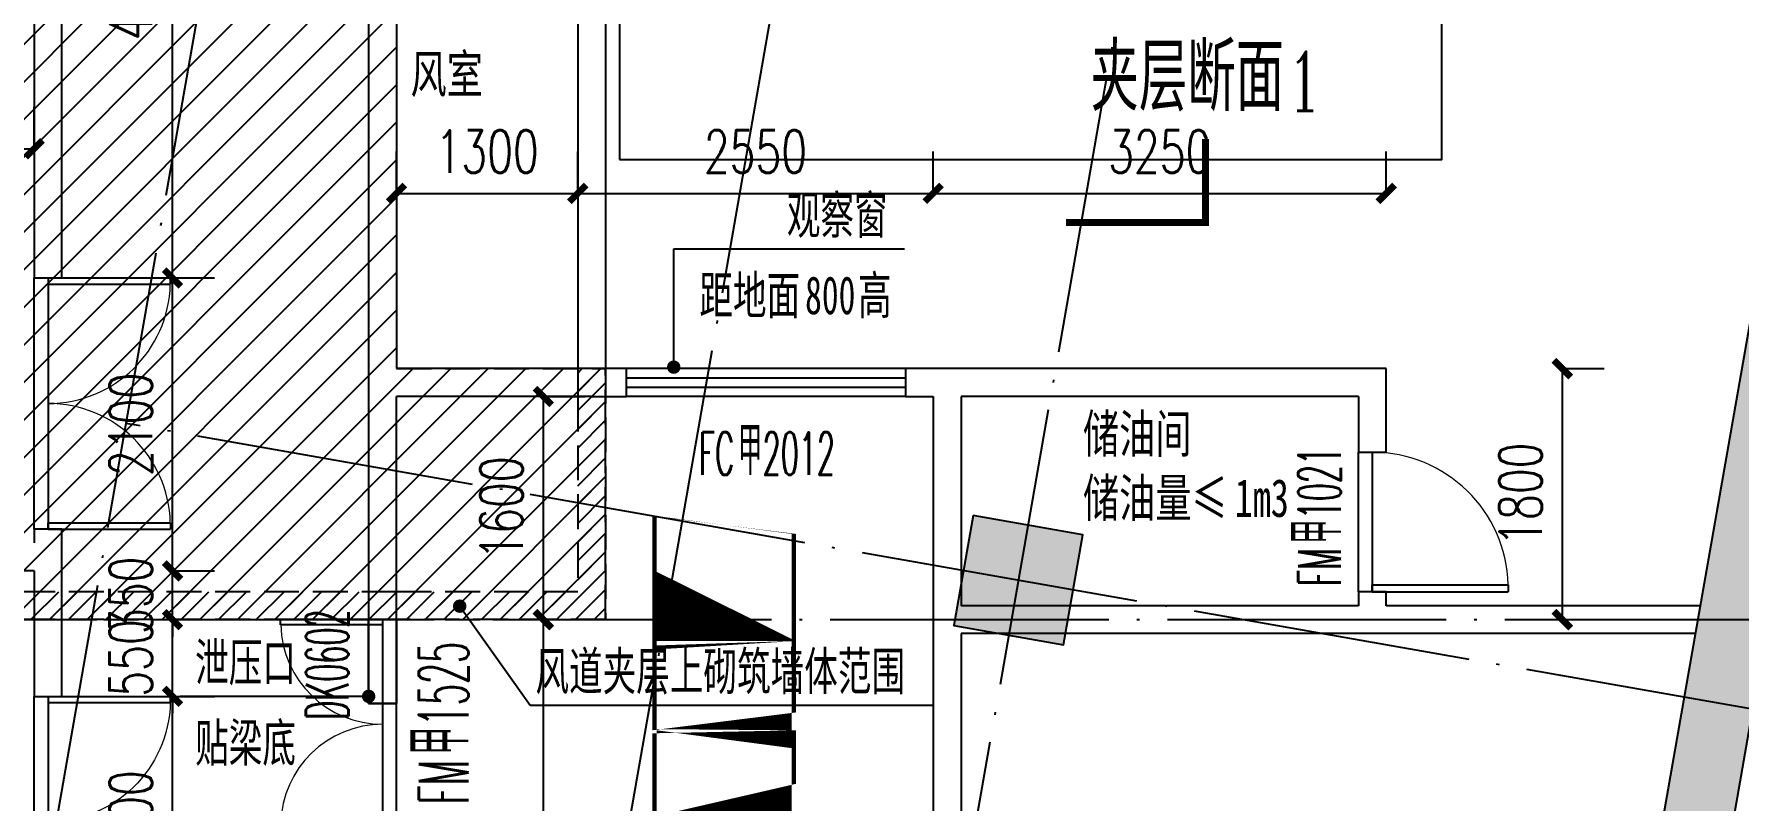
# Model space of a CAD drawing. Header units: millimetres. Extents: x 12325263 to 13848842, y -1463133 to 573208.
# Drawn here: x 12606897 to 12619126, y -868986 to -863488 of the extents above; entities that cross this region are included whole.
import ezdxf
from ezdxf.xclip import XClip

# ---------------------------------------------------------------- set-up
doc = ezdxf.new("R2010")
doc.units = ezdxf.units.MM
doc.header["$LTSCALE"] = 1000
doc.header["$XCLIPFRAME"] = 0
for name, pattern in [('DASH', [0.35, 0.25, -0.1]), ('DASHED', [19.049999999999997, 12.7, -6.35]), ('DOTE', [2.4200000000000004, 2, -0.2, 0.02, -0.2])]:
    doc.linetypes.add(name, pattern=pattern)
for name, color, linetype in [('0夹层', 21, 'Continuous'), ('A-ANNO-DIMS', 83, 'Continuous'), ('A-ANNO-SYMB', 3, 'Continuous'), ('A-ANNO-TEXT', 7, 'Continuous'), ('A-AXIS', 16, 'DOTE'), ('A-COLS', 6, 'Continuous'), ('A-WALL', 5, 'Continuous'), ('AXIS', 3, 'Continuous'), ('COLUMN-CONCRETE', 6, 'Continuous'), ('DOOR_FIRE', 1, 'Continuous'), ('DOOR_FIRE_TEXT', 7, 'Continuous'), ('ELEMENT', 3, 'Continuous'), ('PUB_DIM', 83, 'Continuous'), ('PUB_HATCH', 8, 'Continuous'), ('PUB_TEXT', 7, 'Continuous'), ('WALL', 5, 'Continuous'), ('WALL-SHATCH', 8, 'Continuous'), ('WINDOW', 4, 'Continuous'), ('WINDOW_TEXT', 7, 'Continuous')]:
    doc.layers.add(name, color=color, linetype=linetype)
doc.styles.add('_TCH_DIM_T3', font='SIMPLEX.shx', dxfattribs={"width": 0.7058823529411765, "bigfont": 'GBCBIG.shx'})
doc.styles.add('_TCH_LABEL', font='COMPLEX', dxfattribs={"bigfont": 'GBCBIG'})
doc.styles.add('_TCH_WINDOW', font='SIMPLEX', dxfattribs={"width": 0.7, "height": 3.5, "bigfont": 'GBCBIG'})
doc.styles.add('TITXV', font='', dxfattribs={"width": 0.7})
doc.styles.add('宋体', font='', dxfattribs={"width": 0.65})
doc.styles.get('TITXV').set_extended_font_data('SimSun')
doc.styles.get('宋体').set_extended_font_data('SimSun')
doc.dimstyles.new('_TCH_ARCH&&120', dxfattribs={"dimtxt": 306, "dimasz": 120, "dimexe": 300, "dimexo": 360, "dimgap": 147, "dimtad": 1, "dimdec": 0, "dimzin": 0, "dimdsep": 46, "dimtxsty": '_TCH_DIM_T3', "dimblk": 'ARCHTICK', "dimcen": 0.09, "dimclrt": 7, "dimazin": 2, "dimtfac": 1, "dimtdec": 0, "dimtix": 1, "dimtmove": 2, "dimatfit": 3, "dimfxl": 1, "dimfxlon": 1, "dimtolj": 1, "dimtzin": 0, "dimarcsym": 0})

# ---------------------------------------------------------------- blocks, each defined once
blk = doc.blocks.new('adgshg13-A$C7F010FC0')
at = {"layer": 'WALL-SHATCH'}
h = blk.add_hatch(color=256, dxfattribs=at)
h.dxf.hatch_style = 1
h.paths.add_polyline_path([(-60384.17120504379, -16880.89509773254), (-763.1647881269455, 197.4793643951416), (12587.61850607395, -13153.30393266678), (12587.61850607395, -157996.0197629929), (-162964.8506313562, -188820.4315237999), (-171262.3814957142, -180522.900662899), (-171262.3814957142, -31310.89849328995), (-150707.1909123659, -10755.70791006088), (-131860.0775495768, -7980.895098209381), (-99162.38149428368, -7980.895098209381), (-99162.38149428368, -4980.895097732544), (-76620.42811572552, -4980.895097732544), (-70107.65229141712, -16880.89509773254)], flags=16)
h.paths.add_polyline_path([(-60091.22944009304, -16380.89510011673), (-646.8769880533218, 646.876989364624), (12987.61850607395, -12987.61850786209), (12987.61850607395, -158331.9049158096), (-163100.5840539932, -189250.3835258484), (-171662.3814958334, -180688.5860877037), (-171662.3814958334, -31145.21306848526), (-150777.8961598873, -10260.7277340889), (-131896.6870943308, -7480.895098209381), (-99562.38149428368, -7480.895098209381), (-99562.38149428368, -4580.895097732544), (-76365.55243730545, -4580.895097732544), (-69907.50581622124, -16380.89510774612)])
at = {"layer": 'COLUMN-CONCRETE'}
for points in [[(-60091.22944009304, -16380.89510011673), (-646.8769880533218, 646.876989364624), (12987.61850607395, -12987.61850786209), (12987.61850607395, -158331.9049158096), (-163100.5840539932, -189250.3835258484), (-171662.3814958334, -180688.5860877037), (-171662.3814958334, -31145.21306848526), (-150777.8961598873, -10260.7277340889), (-131896.6870943308, -7480.895098209381), (-99562.38149428368, -7480.895098209381), (-99562.38149428368, -4580.895097732544), (-76365.55243730545, -4580.895097732544), (-69907.50581622124, -16380.89510774612)], [(-60384.17120504379, -16880.89509773254), (-763.1647881269455, 197.4793643951416), (12587.61850607395, -13153.30393266678), (12587.61850607395, -157996.0197629929), (-162964.8506313562, -188820.4315237999), (-171262.3814957142, -180522.900662899), (-171262.3814957142, -31310.89849328995), (-150707.1909123659, -10755.70791006088), (-131860.0775495768, -7980.895098209381), (-99162.38149428368, -7980.895098209381), (-99162.38149428368, -4980.895097732544), (-76620.42811572552, -4980.895097732544), (-70107.65229141712, -16880.89509773254)]]:
    blk.add_lwpolyline(points, close=True, dxfattribs=at)
blk = doc.blocks.new('A$C4C7A72D3')
at = {"layer": 'WALL', "color": 1}
blk.add_blockref('adgshg13-A$C7F010FC0', (210433.0120974779, 205503.5692701337), dxfattribs=at)
blk = doc.blocks.new('qlzw')
at = {"layer": 'A-AXIS'}
blk.add_line((12411416.81071017, 1014189.759090065), (12486866.81071017, 1014189.759090064), dxfattribs=at)
blk = doc.blocks.new('asdfadfgsdg')
at = {"layer": 'A-AXIS'}
for p, q in [((15844.89874878526, 92554.357993779), (-1535.36344262585, -6431.380808119429)), ((19833.87628258765, 91853.95936815557), (2453.614091178402, -7131.779433742631)), ((22246.96145735867, 91430.26143413666), (4866.699265953153, -7555.477367762243)), ((18315.36151630245, 22065.03927891399), (3912.18142333813, 24594.00001038634))]:
    blk.add_line(p, q, dxfattribs=at)
blk = doc.blocks.new('_FZH')
blk.add_lwpolyline([(-0.5, -0.5), (0.5, -0.5), (0.5, 0.5), (-0.5, 0.5)], close=True)
at = {"layer": 'PUB_HATCH'}
blk.add_solid([(-0.5, -0.5), (0.5, -0.5), (-0.5, 0.5), (0.5, 0.5)], dxfattribs=at)
blk = doc.blocks.new('asdfdsfds')
at = {"layer": 'A-COLS', "xscale": 799.9999999988994, "yscale": 799.9999999988994, "zscale": 799.9999999988994, "rotation": 260.0413192127452}
blk.add_blockref('_FZH', (9660.84764769487, 18482.66661032848), dxfattribs=at)
blk = doc.blocks.new('A$C11D0426D')
at = {"layer": 'ELEMENT'}
blk.add_lwpolyline([(14198.38340481557, 21530.37199579284), (20098.38340481557, 21530.37199586432), (20098.38340478949, 23830.37199586385), (14198.38340478763, 23830.37199579494)], close=True, dxfattribs=at)
at = {"layer": 'ELEMENT', "const_width": 30}
for points in [[(14449.99944335781, 18030.39270752412), (14449.9994433485, 18830.39270752296), (15449.9994433485, 18830.39270752924), (15449.99944335595, 18030.39270753227)], [(14449.99944335967, 17430.39270752226), (14449.99944335781, 18030.39270752412), (15449.99944335595, 18030.39270753227), (15449.9994433634, 17430.3927075325)], [(14449.99944336899, 16830.39270752366), (14449.99944335967, 17430.39270752226), (15449.9994433634, 17430.3927075325), (15449.99944336712, 16830.39270753157)]]:
    blk.add_lwpolyline(points, close=True, dxfattribs=at)
blk = doc.blocks.new('_ArchTick')
at = {"color": 0, "linetype": 'ByBlock', "const_width": 0.4}
blk.add_lwpolyline([(-0.5, -0.5), (0.5, 0.5)], dxfattribs=at)
blk = doc.blocks.new('*D4390')
at = {"layer": 'A-ANNO-DIMS', "color": 0, "lineweight": -2, "transparency": 16777216}
for p, q in [((12613346.81071002, -864630.9999999001), (12613346.81071002, -864329.9999999001)), ((12616596.81071002, -864630.9999999001), (12616596.81071002, -864329.9999999001)), ((12613346.81071002, -864629.9999999001), (12616596.81071002, -864629.9999999001))]:
    blk.add_line(p, q, dxfattribs=at)
at = {"layer": 'Defpoints', "color": 0, "transparency": 16777216}
for p in [(12616596.81071002, -864629.9999999001), (12613346.81071002, -865886.7857501673), (12616596.81071002, -865886.785749872)]:
    blk.add_point(p, dxfattribs=at)
at = {"layer": 'A-ANNO-DIMS', "color": 0, "lineweight": -2, "transparency": 16777216, "xscale": 120, "yscale": 120, "zscale": 120, "rotation": 180}
blk.add_blockref('_ArchTick', (12613346.81071002, -864629.9999999001), dxfattribs=at)
at = {"layer": 'A-ANNO-DIMS', "color": 0, "lineweight": -2, "transparency": 16777216, "xscale": 120, "yscale": 120, "zscale": 120}
blk.add_blockref('_ArchTick', (12616596.81071002, -864629.9999999001), dxfattribs=at)
at = {"layer": 'A-ANNO-DIMS', "color": 7, "transparency": 16777216, "insert": (12614971.81071002, -864329.9999999001), "char_height": 306, "attachment_point": 5, "style": '_TCH_DIM_T3'}
blk.add_mtext('\\A1;3250', dxfattribs=at)
blk = doc.blocks.new('*D4391')
at = {"layer": 'A-ANNO-DIMS', "color": 0, "lineweight": -2, "transparency": 16777216}
for p, q in [((12610796.81071018, -864631.0000001637), (12610796.81071018, -864330.0000001637)), ((12613346.81071002, -864631.0000001637), (12613346.81071002, -864330.0000001637)), ((12610796.81071018, -864630.0000001637), (12613346.81071002, -864630.0000001637))]:
    blk.add_line(p, q, dxfattribs=at)
at = {"layer": 'Defpoints', "color": 0, "transparency": 16777216}
for p in [(12613346.81071002, -864630.0000001637), (12610796.81071018, -865886.785750399), (12613346.81071002, -865886.7857501673)]:
    blk.add_point(p, dxfattribs=at)
at = {"layer": 'A-ANNO-DIMS', "color": 0, "lineweight": -2, "transparency": 16777216, "xscale": 120, "yscale": 120, "zscale": 120, "rotation": 180}
blk.add_blockref('_ArchTick', (12610796.81071018, -864630.0000001637), dxfattribs=at)
at = {"layer": 'A-ANNO-DIMS', "color": 0, "lineweight": -2, "transparency": 16777216, "xscale": 120, "yscale": 120, "zscale": 120}
blk.add_blockref('_ArchTick', (12613346.81071002, -864630.0000001637), dxfattribs=at)
at = {"layer": 'A-ANNO-DIMS', "color": 7, "transparency": 16777216, "insert": (12612071.8107101, -864330.0000001637), "char_height": 306, "attachment_point": 5, "style": '_TCH_DIM_T3'}
blk.add_mtext('\\A1;2550', dxfattribs=at)
blk = doc.blocks.new('*D4392')
at = {"layer": 'A-ANNO-DIMS', "color": 0, "lineweight": -2, "transparency": 16777216}
for p, q in [((12609496.81071032, -864631.0000003385), (12609496.81071032, -864330.0000003385)), ((12610796.81071018, -864631.0000003385), (12610796.81071018, -864330.0000003385)), ((12609496.81071032, -864630.0000003385), (12610796.81071018, -864630.0000003385))]:
    blk.add_line(p, q, dxfattribs=at)
at = {"layer": 'Defpoints', "color": 0, "transparency": 16777216}
for p in [(12610796.81071018, -864630.0000003385), (12609496.81071032, -865886.7857505172), (12610796.81071018, -865886.785750399)]:
    blk.add_point(p, dxfattribs=at)
at = {"layer": 'A-ANNO-DIMS', "color": 0, "lineweight": -2, "transparency": 16777216, "xscale": 120, "yscale": 120, "zscale": 120, "rotation": 180}
blk.add_blockref('_ArchTick', (12609496.81071032, -864630.0000003385), dxfattribs=at)
at = {"layer": 'A-ANNO-DIMS', "color": 0, "lineweight": -2, "transparency": 16777216, "xscale": 120, "yscale": 120, "zscale": 120}
blk.add_blockref('_ArchTick', (12610796.81071018, -864630.0000003385), dxfattribs=at)
at = {"layer": 'A-ANNO-DIMS', "color": 7, "transparency": 16777216, "insert": (12610146.81071025, -864330.0000003385), "char_height": 306, "attachment_point": 5, "style": '_TCH_DIM_T3'}
blk.add_mtext('\\A1;1300', dxfattribs=at)
blk = doc.blocks.new('*D4393')
at = {"layer": 'A-ANNO-DIMS', "color": 0, "lineweight": -2, "transparency": 16777216}
for p, q in [((12617859, -865886.785749872), (12618160, -865886.785749872)), ((12617860, -867686.7857501673), (12617860, -865886.785749872)), ((12617859, -867686.7857501673), (12618160, -867686.7857501673))]:
    blk.add_line(p, q, dxfattribs=at)
at = {"layer": 'Defpoints', "color": 0, "transparency": 16777216}
for p in [(12616596.81071002, -865886.785749872), (12617860, -865886.785749872), (12616596.81071002, -867686.7857501673)]:
    blk.add_point(p, dxfattribs=at)
at = {"layer": 'A-ANNO-DIMS', "color": 0, "lineweight": -2, "transparency": 16777216, "xscale": 120, "yscale": 120, "zscale": 120}
for p, rotation in [((12617860, -865886.785749872), 90), ((12617860, -867686.7857501673), 270)]:
    blk.add_blockref('_ArchTick', p, dxfattribs=dict(at, rotation=rotation))
at = {"layer": 'A-ANNO-DIMS', "color": 7, "transparency": 16777216, "insert": (12617560, -866786.7857500176), "char_height": 306, "attachment_point": 5, "rotation": 90, "style": '_TCH_DIM_T3'}
blk.add_mtext('\\A1;1800', dxfattribs=at)
blk = doc.blocks.new('*D4394')
at = {"layer": 'A-ANNO-DIMS', "color": 0, "lineweight": -2, "transparency": 16777216}
for p, q in [((12610549.00000002, -866086.7857502353), (12610850.00000002, -866086.7857502353)), ((12610550.00000002, -867686.7857499635), (12610550.00000002, -866086.7857502353)), ((12610549.00000002, -867686.7857499635), (12610850.00000002, -867686.7857499635))]:
    blk.add_line(p, q, dxfattribs=at)
at = {"layer": 'Defpoints', "color": 0, "transparency": 16777216}
for p in [(12609496.81071729, -866086.7857502353), (12610550.00000002, -866086.7857502353), (12609496.81071729, -867686.7857499635)]:
    blk.add_point(p, dxfattribs=at)
at = {"layer": 'A-ANNO-DIMS', "color": 0, "lineweight": -2, "transparency": 16777216, "xscale": 120, "yscale": 120, "zscale": 120}
for p, rotation in [((12610550.00000002, -866086.7857502353), 90), ((12610550.00000002, -867686.7857499635), 270)]:
    blk.add_blockref('_ArchTick', p, dxfattribs=dict(at, rotation=rotation))
at = {"layer": 'A-ANNO-DIMS', "color": 7, "transparency": 16777216, "insert": (12610250.00000002, -866886.7857500975), "char_height": 306, "attachment_point": 5, "rotation": 90, "style": '_TCH_DIM_T3'}
blk.add_mtext('\\A1;1600', dxfattribs=at)
blk = doc.blocks.new('*D4395')
at = {"layer": 'A-ANNO-DIMS', "color": 0, "lineweight": -2, "transparency": 16777216}
for p, q in [((12610549.00000001, -867686.7857499633), (12610850.00000001, -867686.7857499633)), ((12610550.00000001, -871686.7857501063), (12610550.00000001, -867686.7857499633)), ((12610549.00000001, -871686.7857501063), (12610850.00000001, -871686.7857501063))]:
    blk.add_line(p, q, dxfattribs=at)
at = {"layer": 'Defpoints', "color": 0, "transparency": 16777216}
for p in [(12609496.81071729, -867686.7857499633), (12610550.00000001, -867686.7857499633), (12609496.81071728, -871686.7857501063)]:
    blk.add_point(p, dxfattribs=at)
at = {"layer": 'A-ANNO-DIMS', "color": 0, "lineweight": -2, "transparency": 16777216, "xscale": 120, "yscale": 120, "zscale": 120}
for p, rotation in [((12610550.00000001, -867686.7857499633), 90), ((12610550.00000001, -871686.7857501063), 270)]:
    blk.add_blockref('_ArchTick', p, dxfattribs=dict(at, rotation=rotation))
at = {"layer": 'A-ANNO-DIMS', "color": 7, "transparency": 16777216, "insert": (12610250.00000001, -869686.7857500328), "char_height": 306, "attachment_point": 5, "rotation": 90, "style": '_TCH_DIM_T3'}
blk.add_mtext('\\A1;4000', dxfattribs=at)
blk = doc.blocks.new('*D4473')
at = {"layer": 'Defpoints', "color": 0, "transparency": 16777216}
for p in [(12606896.81070914, -864309.9999999956), (12605996.81071034, -865036.7857498047), (12606896.81070914, -865036.7857498047)]:
    blk.add_point(p, dxfattribs=at)
at = {"layer": 'PUB_DIM', "color": 0, "lineweight": -2, "transparency": 16777216}
for p, q in [((12605996.81071034, -864310.9999999956), (12605996.81071034, -864009.9999999956)), ((12606896.81070914, -864310.9999999956), (12606896.81070914, -864009.9999999956)), ((12605996.81071034, -864309.9999999956), (12606896.81070914, -864309.9999999956))]:
    blk.add_line(p, q, dxfattribs=at)
at = {"layer": 'PUB_DIM', "color": 0, "lineweight": -2, "transparency": 16777216, "xscale": 120, "yscale": 120, "zscale": 120, "rotation": 180}
blk.add_blockref('_ArchTick', (12605996.81071034, -864309.9999999956), dxfattribs=at)
at = {"layer": 'PUB_DIM', "color": 0, "lineweight": -2, "transparency": 16777216, "xscale": 120, "yscale": 120, "zscale": 120}
blk.add_blockref('_ArchTick', (12606896.81070914, -864309.9999999956), dxfattribs=at)
at = {"layer": 'PUB_DIM', "color": 7, "transparency": 16777216, "insert": (12606446.81070974, -864009.9999999956), "char_height": 306, "attachment_point": 5, "style": '_TCH_DIM_T3'}
blk.add_mtext('\\A1;900', dxfattribs=at)
blk = doc.blocks.new('*D4555')
at = {"layer": 'Defpoints', "color": 0, "transparency": 16777216}
for p in [(12607096.81071045, -868236.7857517505), (12607890, -868236.7857517505), (12607096.81071045, -870036.7857517505)]:
    blk.add_point(p, dxfattribs=at)
at = {"layer": 'PUB_DIM', "color": 0, "lineweight": -2, "transparency": 16777216}
for p, q in [((12607889, -868236.7857517505), (12608190, -868236.7857517505)), ((12607890, -870036.7857517505), (12607890, -868236.7857517505)), ((12607889, -870036.7857517505), (12608190, -870036.7857517505))]:
    blk.add_line(p, q, dxfattribs=at)
at = {"layer": 'PUB_DIM', "color": 0, "lineweight": -2, "transparency": 16777216, "xscale": 120, "yscale": 120, "zscale": 120}
for p, rotation in [((12607890, -868236.7857517505), 90), ((12607890, -870036.7857517505), 270)]:
    blk.add_blockref('_ArchTick', p, dxfattribs=dict(at, rotation=rotation))
at = {"layer": 'PUB_DIM', "color": 7, "transparency": 16777216, "insert": (12607590, -869136.7857517485), "char_height": 306, "attachment_point": 5, "rotation": 90, "style": '_TCH_DIM_T3'}
blk.add_mtext('\\A1;1800', dxfattribs=at)
blk = doc.blocks.new('*D4556')
at = {"layer": 'Defpoints', "color": 0, "transparency": 16777216}
for p in [(12607096.81071045, -867686.7857499646), (12607890, -867686.7857499646), (12607096.81071045, -868236.7857517505)]:
    blk.add_point(p, dxfattribs=at)
at = {"layer": 'PUB_DIM', "color": 0, "lineweight": -2, "transparency": 16777216}
for p, q in [((12607890, -867686.7857499646), (12607890, -867566.7857499646)), ((12607889, -867686.7857499646), (12608190, -867686.7857499646)), ((12607890, -868236.7857517505), (12607890, -867686.7857499646)), ((12607889, -868236.7857517505), (12608190, -868236.7857517505)), ((12607890, -868236.7857517505), (12607890, -868356.7857517505))]:
    blk.add_line(p, q, dxfattribs=at)
at = {"layer": 'PUB_DIM', "color": 0, "lineweight": -2, "transparency": 16777216, "xscale": 120, "yscale": 120, "zscale": 120}
for p, rotation in [((12607890, -867686.7857499646), 270), ((12607890, -868236.7857517505), 90)]:
    blk.add_blockref('_ArchTick', p, dxfattribs=dict(at, rotation=rotation))
at = {"layer": 'PUB_DIM', "color": 7, "transparency": 16777216, "insert": (12607590, -867961.7857508556), "char_height": 306, "attachment_point": 5, "rotation": 90, "style": '_TCH_DIM_T3'}
blk.add_mtext('\\A1;550', dxfattribs=at)
blk = doc.blocks.new('*D4557')
at = {"layer": 'Defpoints', "color": 0, "transparency": 16777216}
for p in [(12607096.81071045, -867336.78575), (12607890, -867336.78575), (12607096.81071045, -867686.7857499646)]:
    blk.add_point(p, dxfattribs=at)
at = {"layer": 'PUB_DIM', "color": 0, "lineweight": -2, "transparency": 16777216}
for p, q in [((12607890, -867336.78575), (12607890, -867216.78575)), ((12607889, -867336.78575), (12608190, -867336.78575)), ((12607890, -867686.7857499646), (12607890, -867336.78575)), ((12607889, -867686.7857499646), (12608190, -867686.7857499646)), ((12607890, -867686.7857499646), (12607890, -867806.7857499646))]:
    blk.add_line(p, q, dxfattribs=at)
at = {"layer": 'PUB_DIM', "color": 0, "lineweight": -2, "transparency": 16777216, "xscale": 120, "yscale": 120, "zscale": 120}
for p, rotation in [((12607890, -867336.78575), 270), ((12607890, -867686.7857499646), 90)]:
    blk.add_blockref('_ArchTick', p, dxfattribs=dict(at, rotation=rotation))
at = {"layer": 'PUB_DIM', "color": 7, "transparency": 16777216, "insert": (12607590, -867511.7857499804), "char_height": 306, "attachment_point": 5, "rotation": 90, "style": '_TCH_DIM_T3'}
blk.add_mtext('\\A1;350', dxfattribs=at)
blk = doc.blocks.new('*D4558')
at = {"layer": 'Defpoints', "color": 0, "transparency": 16777216}
for p in [(12607096.81071045, -865236.7857495502), (12607890, -865236.7857495502), (12607096.81071045, -867336.78575)]:
    blk.add_point(p, dxfattribs=at)
at = {"layer": 'PUB_DIM', "color": 0, "lineweight": -2, "transparency": 16777216}
for p, q in [((12607889, -865236.7857495502), (12608190, -865236.7857495502)), ((12607890, -867336.78575), (12607890, -865236.7857495502)), ((12607889, -867336.78575), (12608190, -867336.78575))]:
    blk.add_line(p, q, dxfattribs=at)
at = {"layer": 'PUB_DIM', "color": 0, "lineweight": -2, "transparency": 16777216, "xscale": 120, "yscale": 120, "zscale": 120}
for p, rotation in [((12607890, -865236.7857495502), 90), ((12607890, -867336.78575), 270)]:
    blk.add_blockref('_ArchTick', p, dxfattribs=dict(at, rotation=rotation))
at = {"layer": 'PUB_DIM', "color": 7, "transparency": 16777216, "insert": (12607590, -866286.7857497731), "char_height": 306, "attachment_point": 5, "rotation": 90, "style": '_TCH_DIM_T3'}
blk.add_mtext('\\A1;2100', dxfattribs=at)
blk = doc.blocks.new('*D4559')
at = {"layer": 'Defpoints', "color": 0, "transparency": 16777216}
for p in [(12607096.81071045, -861086.7857499645), (12607890, -861086.7857499645), (12607096.81071045, -865236.7857495502)]:
    blk.add_point(p, dxfattribs=at)
at = {"layer": 'PUB_DIM', "color": 0, "lineweight": -2, "transparency": 16777216}
for p, q in [((12607889, -861086.7857499645), (12608190, -861086.7857499645)), ((12607890, -865236.7857495502), (12607890, -861086.7857499645)), ((12607889, -865236.7857495502), (12608190, -865236.7857495502))]:
    blk.add_line(p, q, dxfattribs=at)
at = {"layer": 'PUB_DIM', "color": 0, "lineweight": -2, "transparency": 16777216, "xscale": 120, "yscale": 120, "zscale": 120}
for p, rotation in [((12607890, -861086.7857499645), 90), ((12607890, -865236.7857495502), 270)]:
    blk.add_blockref('_ArchTick', p, dxfattribs=dict(at, rotation=rotation))
at = {"layer": 'PUB_DIM', "color": 7, "transparency": 16777216, "insert": (12607590, -863161.7857497555), "char_height": 306, "attachment_point": 5, "rotation": 90, "style": '_TCH_DIM_T3'}
blk.add_mtext('\\A1;4150', dxfattribs=at)
blk = doc.blocks.new('$DorLib2D$00000002')
for p, q in [((-0.5, -5.684341886080802e-17), (-0.5000000000000007, 0.4875)), ((-0.4750000000000007, 0.4875), (-0.5000000000000007, 0.4875)), ((-0.475, -2.842170943040401e-17), (-0.4750000000000007, 0.4875)), ((0.475, -2.842170943040401e-17), (0.4750000000000007, 0.4875)), ((0.4750000000000007, 0.4875), (0.5000000000000007, 0.4875)), ((0.5, -5.684341886080802e-17), (0.5000000000000007, 0.4875)), ((-0.5, -5.684341886080802e-17), (-0.475, -2.842170943040401e-17)), ((0.5, -5.684341886080802e-17), (0.475, -2.842170943040401e-17))]:
    blk.add_line(p, q)
at = {"lineweight": 13}
for centre, start, end in [((-0.4875, -4.263256414560601e-17), 0, 88.53071641864632), ((0.4875, -4.263256414560601e-17), 91.4692835813537, 180)]:
    blk.add_arc(centre, 0.4875, start, end, dxfattribs=at)
blk = doc.blocks.new('$WINLIB2D$00000001')
at = {"color": 0}
for points in [[(-0.4999999999999964, 0.5000000000000142), (-0.4999999999999964, -0.4999999999999858)], [(-0.4999999999999964, 0.5000000000000142), (0.5000000000000036, 0.5000000000000142)], [(0.5000000000000036, -0.4999999999999858), (0.5000000000000036, 0.5000000000000142)], [(0.5000000000000036, 0.1666666666666714), (-0.4999999999999964, 0.1666666666666714)], [(0.5000000000000036, -0.1666666666666572), (-0.4999999999999964, -0.1666666666666572)], [(-0.4999999999999964, -0.4999999999999858), (0.5000000000000036, -0.4999999999999858)]]:
    blk.add_lwpolyline(points, dxfattribs=at)
blk = doc.blocks.new('$DorLib2D$00000001')
for p, q in [((0.45, 0.9750000000000001), (0.5000000000000002, 0.9750000000000001)), ((0.45, 0), (0.45, 0.9750000000000001)), ((0.5, 0), (0.5, 0.9750000000000001)), ((0.5, 0), (0.45, 0))]:
    blk.add_line(p, q)
at = {"lineweight": 13}
blk.add_arc((0.475, 0), 0.975, 91.4692835813538, 180, dxfattribs=at)

msp = doc.modelspace()

# ---------------------------------------------------------------- block references
ref = msp.add_blockref('A$C4C7A72D3', (12385714.85333347, -906209.5211575599), dxfattribs=dict(rotation=350.041249254255))
XClip(ref).set_block_clipping_path([(223442.85848776624, 85923.1187333744), (220542.79614323564, 85923.14223919064), (220542.85794921033, 89292.82327550603), (211526.91503559053, 89292.81013112981), (210631.4331447985, 94392.80805835268), (206113.36859029531, 94392.80254184548), (206001.43151877634, 95030.31273446558), (204376.28265885077, 94744.96136868373), (203364.45700568333, 100506.90300529171), (197947.39471226372, 99555.74826742522), (192482.34284747206, 130679.47653937805), (190118.78045936674, 130264.45040162886), (191623.4071957469, 121695.64270786336), (177046.6486519482, 119136.20117008407), (175707.6223907359, 126760.84837657143), (173902.98837133497, 128026.4039125028), (169528.38544615544, 127258.29032698018), (169070.09673948586, 129868.3614864857), (163308.25174581818, 128856.66933918069), (163766.52659606002, 126246.61717005563), (159679.17951310053, 125528.91809214232), (170669.68883746117, 62935.797914044), (167222.1989369914, 62330.4650948944), (167939.77594909444, 58243.68085931754), (171386.95287966542, 58848.291248798836), (172857.06567938626, 50477.00326481927), (165962.5026008021, 49266.42308983533), (168037.78130347654, 37447.17964484263), (140649.95849708281, 32638.23901064042), (115387.97992391884, 28202.578178789467), (95598.7254695911, 140907.4332163476), (226939.47610990703, 163968.86685004015), (240128.69528115913, 88852.8973128139)])

# ---------------------------------------------------------------- next in the draw order: hatches: boundary and pattern name
at = {"layer": '0夹层', "linetype": 'DASH'}
h = msp.add_hatch(dxfattribs=at)
h.set_pattern_fill('ANSI31', color=256, scale=120)
h.set_pattern_definition([(45, (0, 0), (-134.7038418160373, 134.7038418160373), [])])
h.paths.add_polyline_path([(12602446.81071045, -861386.785750187), (12604096.81071018, -861386.7857501871), (12604096.81071018, -861120.2675007639), (12609496.81071006, -860216.2602135364), (12609496.81071024, -861836.7857499999), (12609496.81071032, -865886.7857505172), (12610996.81071017, -865886.7857497731), (12610996.81071017, -867686.7857499645), (12609496.81071006, -867686.785749965), (12604596.81071018, -867686.7857499648), (12604596.81071018, -867336.78575), (12602446.81071045, -867336.78575)])
h = msp.add_hatch(dxfattribs=at)
h.set_pattern_fill('ANSI31', color=256, scale=60)
h.set_pattern_definition([(45, (0, 0), (-67.35192090801864, 67.35192090801866), [])])
h.paths.add_polyline_path([(12609496.81071024, -861836.7857503627), (12609496.81071006, -860216.2602138992), (12604096.81071018, -861120.2675011266), (12604096.81071018, -861386.7857505499), (12602446.81071045, -861386.7857505498), (12602446.81071045, -867336.7857503628), (12604596.81071018, -867336.7857503628), (12604596.81071018, -867686.7857503275), (12609496.81071006, -867686.7857503277), (12610996.81071017, -867686.7857503273), (12610996.81071017, -865886.7857501359), (12610796.81071007, -865886.7857502351), (12610796.81071017, -866086.7857502351), (12610796.81071017, -867486.7857503274), (12609496.81071006, -867486.7857503277), (12604796.81071018, -867486.7857503275), (12604796.81071018, -867136.7857503628), (12602646.81071045, -867136.7857503628), (12602646.81071045, -861586.7857505498), (12604296.81071018, -861586.7857505499), (12604296.81071025, -861289.5689533689), (12609296.81071009, -860452.5251689068), (12609296.81071024, -861836.785750385)])
at = {"layer": 'PUB_HATCH'}
for points in [[(12618847.41012554, -867600.3167840402), (12619339.87648774, -867686.7857501671), (12634041.2748256, -783957.9697023566), (12633548.80846341, -783871.5007362297)], [(12616399.92687237, -881539.4585156732), (12616892.39323457, -881625.9274818), (12619339.87648774, -867686.7857501671), (12618847.41012554, -867600.3167840403)]]:
    msp.add_hatch(color=256, dxfattribs=at).paths.add_polyline_path(points)

# ---------------------------------------------------------------- next in the draw order: linework, layer by layer
at = {"layer": '0夹层', "linetype": 'DASH'}
for points in [[(12602446.81071045, -861386.785750187), (12604096.81071018, -861386.7857501871), (12604096.81071018, -861120.2675007639), (12609496.81071006, -860216.2602135364), (12609496.81071024, -861836.7857499999), (12609496.81071032, -865886.7857505172), (12610996.81071017, -865886.7857497731), (12610996.81071017, -867686.7857499645), (12609496.81071006, -867686.785749965), (12604596.81071018, -867686.7857499648), (12604596.81071018, -867336.78575), (12602446.81071045, -867336.78575)], [(12609496.81071024, -861836.7857503627), (12609496.81071006, -860216.2602138992), (12604096.81071018, -861120.2675011266), (12604096.81071018, -861386.7857505499), (12602446.81071045, -861386.7857505498), (12602446.81071045, -867336.7857503628), (12604596.81071018, -867336.7857503628), (12604596.81071018, -867686.7857503275), (12609496.81071006, -867686.7857503277), (12610996.81071017, -867686.7857503273), (12610996.81071017, -865886.7857501359), (12610796.81071007, -865886.7857502351), (12610796.81071017, -866086.7857502351), (12610796.81071017, -867486.7857503274), (12609496.81071006, -867486.7857503277), (12604796.81071018, -867486.7857503275), (12604796.81071018, -867136.7857503628), (12602646.81071045, -867136.7857503628), (12602646.81071045, -861586.7857505498), (12604296.81071018, -861586.7857505499), (12604296.81071025, -861289.5689533689), (12609296.81071009, -860452.5251689068), (12609296.81071024, -861836.785750385)]]:
    msp.add_lwpolyline(points, close=True, dxfattribs=at)
at = {"layer": 'A-ANNO-SYMB', "const_width": 50}
msp.add_lwpolyline([(12614300, -864840), (12615300, -864840), (12615300, -864240)], dxfattribs=at)
at = {"layer": 'A-WALL'}
for p, q in [((12618847.41012554, -867600.3167840402), (12633548.80846341, -783871.5007362297)), ((12606896.81071037, -857036.785751953), (12606896.81071037, -865236.7857495117)), ((12607096.81071027, -865236.7857495117), (12607096.81071024, -857036.7857519531)), ((12610996.81071017, -861636.78575), (12610996.81071017, -865886.7857507461)), ((12609296.81071041, -861736.7857499646), (12609296.81071041, -865986.7857501673)), ((12609496.81071024, -861836.7857499999), (12609496.81071025, -865886.7857497733)), ((12610796.81071018, -861836.7857499999), (12610796.81071018, -865886.7857497733)), ((12606896.81071037, -865236.7857495117), (12607096.81071027, -865236.7857495117)), ((12610796.81071018, -865886.7857497733), (12609496.81071025, -865886.7857497733)), ((12611146.81071045, -865886.7857509035), (12610996.81071017, -865886.7857507461)), ((12611146.81071045, -866086.7857507545), (12611146.81071045, -865886.7857509035)), ((12613446.81071041, -865886.7857501673), (12613146.81070801, -865886.7857504311)), ((12613146.81070801, -865886.7857504311), (12613146.81070801, -866086.7857506017)), ((12616596.81071002, -865886.785749872), (12613446.81071041, -865886.7857501673)), ((12616596.81071074, -866486.6544628906), (12616596.81071002, -865886.785749872)), ((12609296.81071041, -865986.7857501673), (12609296.81071046, -867686.7857495117)), ((12609496.8107103, -867686.7857495117), (12609496.81071053, -866086.7857497734)), ((12610896.81071041, -866086.7857501673), (12609496.81071053, -866086.7857497734)), ((12610896.81071041, -866086.7857501673), (12611146.81071045, -866086.7857507545)), ((12613146.81070801, -866086.7857506017), (12613346.81071002, -866086.7857499801)), ((12613346.81071002, -866086.7857499801), (12613346.81071041, -867686.7857501673)), ((12613546.81071002, -866086.7857505123), (12613546.81071002, -867586.7857504018)), ((12616396.81071117, -866086.7857505123), (12613546.81071002, -866086.7857505123)), ((12616396.81071117, -866086.7857505123), (12616396.81071047, -866486.6544628906)), ((12616396.81071047, -866486.6544628906), (12616596.81071074, -866486.6544628906)), ((12607096.81071028, -867036.7857495118), (12606896.81071037, -867036.7857495117)), ((12606896.81071037, -867036.7857495117), (12606896.81071036, -867136.7857498046)), ((12607096.81071041, -867236.7857499667), (12607096.81071028, -867036.7857495118)), ((12607096.81071045, -868236.7857519531), (12607096.81071041, -867236.7857499667)), ((12606896.81071046, -867336.78575), (12597096.81071044, -867336.78575)), ((12606896.81071046, -867336.78575), (12606896.81071045, -868236.7857519531)), ((12616596.81071074, -867486.6544604491), (12616396.81071047, -867486.6544604492)), ((12616396.81071047, -867486.6544604492), (12616396.81071117, -867586.7857504018)), ((12616596.81071002, -867586.7857500094), (12616596.81071074, -867486.6544604491)), ((12609296.81071046, -867686.7857495117), (12609496.8107103, -867686.7857495117)), ((12609296.81071047, -868286.7857495117), (12609296.81071046, -867686.7857519531)), ((12609296.81071046, -867686.7857519531), (12609496.8107103, -867686.7857519531)), ((12609496.8107103, -867686.7857519531), (12609496.8107103, -868286.7857495117)), ((12613346.81071041, -867686.7857501673), (12613346.81071027, -871686.7857500941)), ((12616396.81071117, -867586.7857504018), (12613546.81071002, -867586.7857504018)), ((12616399.92687237, -881539.4585156732), (12618847.41012554, -867600.3167840403)), ((12618849.78595181, -867586.7857500092), (12616596.81071002, -867586.7857500094)), ((12616892.39323457, -881625.9274818), (12619339.87648774, -867686.7857501671)), ((12613546.81071027, -867786.7857497615), (12613546.81071027, -871886.785750094)), ((12616496.81071041, -867786.7857501673), (12613546.81071027, -867786.7857497615)), ((12618814.66925239, -867786.7857502851), (12616496.81071041, -867786.7857501673)), ((12606896.81071045, -868236.7857519531), (12607096.81071045, -868236.7857519531)), ((12609496.8107103, -868286.7857495117), (12609296.81071047, -868286.7857495117))]:
    msp.add_line(p, q, dxfattribs=at)
at = {"layer": 'AXIS'}
for p, q in [((12611485.58983547, -865876.1068699189), (12611485.58983547, -865028.1609775199)), ((12611485.58983547, -865028.1609775199), (12613139.99999957, -865028.1609775199)), ((12609950.00000011, -867589.999999993), (12610455.33990486, -868299.999999993)), ((12608996.81070823, -868236.7857517505), (12607944.20605465, -868236.7857517505)), ((12609296.81070519, -868236.7857517506), (12608996.81070823, -868236.7857517505)), ((12610455.33990486, -868299.999999993), (12613346.81071038, -868299.999999993))]:
    msp.add_line(p, q, dxfattribs=at)
at = {"layer": 'AXIS', "const_width": 48}
for points in [[(12611485.58983547, -865900.1068699189, 1), (12611485.58983547, -865852.1068699189, 1)], [(12609936.0831812, -867570.4469400943, 1), (12609963.91681902, -867609.5530598917, 1)], [(12609320.81070519, -868236.7857517506, 1), (12609272.81070519, -868236.7857517506, 1)]]:
    msp.add_lwpolyline(points, format="xyb", close=True, dxfattribs=at)
at = {"layer": 'DOOR_FIRE'}
for points in [[(12606896.81070914, -865236.7857495118), (12606996.81071031, -865236.7857495118), (12606996.81071031, -867036.7857495118), (12606896.81070914, -867036.7857495118)], [(12616396.81071047, -866486.6544628906), (12616496.81071041, -866486.6544628906), (12616496.81071041, -867486.6544610858), (12616396.81071047, -867486.6544610858)], [(12609496.81071061, -867686.7857499646), (12609396.81071041, -867686.7857499646), (12609396.81071041, -869186.7857519531), (12609496.81071061, -869186.7857519531)], [(12606896.81071048, -868236.7857519531), (12606996.81071041, -868236.7857519531), (12606996.81071041, -870036.7857519531), (12606896.81071048, -870036.7857519531)]]:
    msp.add_lwpolyline(points, close=True, dxfattribs=at)
at = {"layer": 'WINDOW', "linetype": 'DASH'}
for p, q in [((12609496.81071041, -867686.7857499651), (12609296.81071041, -867686.7857499651)), ((12609296.81071041, -868286.7857499651), (12609496.81071041, -868286.7857499651))]:
    msp.add_line(p, q, dxfattribs=at)
at = {"layer": 'WINDOW', "linetype": 'DASHED'}
for p, q in [((12609296.81071041, -867686.7857499651, 800.0000000096103), (12609296.81071041, -868286.7857499651, 800.0000000096103)), ((12609496.81071041, -867686.7857499651, 800.0000000096103), (12609496.81071041, -868286.7857499651, 800.0000000096103))]:
    msp.add_line(p, q, dxfattribs=at)

# ---------------------------------------------------------------- next in the draw order: block references
at = {"color": 2}
msp.add_blockref('qlzw', (133430.0000000149, -1881876.544840029), dxfattribs=at)
for name, p in [('asdfdsfds', (12604296.79585456, -885886.7857501893)), ('asdfadfgsdg', (12603643.42459348, -890874.0225903821)), ('A$C11D0426D', (12596896.81126718, -885917.1577459686))]:
    msp.add_blockref(name, p)
at = {"layer": 'DOOR_FIRE', "zscale": 200}
for name, p, xscale, yscale, rotation in [('$DorLib2D$00000002', (12606996.81071041, -866136.7857495501), 1800, 1800, 270), ('$WINLIB2D$00000001', (12612146.81071002, -865986.7857501673), 2000, -200, 180), ('$DorLib2D$00000001', (12616496.81071041, -866986.6544610858), 1000, 1000, 270), ('$DorLib2D$00000002', (12609396.81071041, -868436.7857517505), -1500, -1500, 270), ('$DorLib2D$00000002', (12606996.81071041, -869136.7857517503), -1800, 1800, 270)]:
    msp.add_blockref(name, p, dxfattribs=dict(at, xscale=xscale, yscale=yscale, rotation=rotation))

# ---------------------------------------------------------------- next in the draw order: texts
at = {"layer": 'A-ANNO-TEXT', "style": '_TCH_LABEL'}
msp.add_text('夹层断面', height=482.2695035460993, dxfattribs=at).set_placement((12614475.2532928, -864039.2666769368))
at = {"layer": 'A-ANNO-TEXT'}
for s, height, style, width, p in [('风室', 271.8987341772152, 'TITXV', 0.7, (12609596.8107105, -863910)), ('1', 425, '_TCH_LABEL', 0.7058823529411765, (12615879.50861195, -864039.2666769368)), ('储油间', 271.8987341772152, 'TITXV', 0.7, (12614420.79176491, -866490)), ('储油量≤', 271.8987341772152, 'TITXV', 0.7, (12614420.79176491, -866950)), ('1m3', 271.8987341772152, 'TITXV', 0.7, (12615509.60189149, -866950))]:
    msp.add_text(s, height=height, dxfattribs=dict(at, style=style, width=width)).set_placement(p)
at = {"layer": 'DOOR_FIRE_TEXT', "style": '_TCH_WINDOW'}
for s, height, width, p in [('FC', 306, 0.4941176470588236, (12611665.94262492, -866649.1284075738)), ('甲', 347.2340425531914, 0.7, (12611946.74262492, -866649.1284075738)), ('2012', 306, 0.4941176470588236, (12612123.67879513, -866649.1284075738))]:
    msp.add_text(s, height=height, dxfattribs=dict(at, width=width)).set_placement(p)
for s, height, width, p in [('1021', 306, 0.4941176470588236, (12616270.95233368, -866966.5863759803)), ('甲', 347.2340425531914, 0.7, (12616270.95233368, -867143.522546193)), ('FM', 306, 0.4941176470588236, (12616270.95233368, -867445.922546193)), ('1525', 357, 0.4941176470588236, (12610012.68483628, -868451.1729857925)), ('甲', 405.1063829787233, 0.7, (12610012.68483628, -868657.5985177073)), ('FM', 357, 0.4941176470588236, (12610012.68483628, -869010.3985177074))]:
    msp.add_text(s, height=height, rotation=90, dxfattribs=dict(at, width=width)).set_placement(p)
at = {"layer": 'PUB_TEXT', "style": '宋体', "width": 0.65}
for s, p in [('观察窗', (12612296.43037932, -864920.1609775199)), ('距地面', (12611669.468354, -865496.1609775199)), ('800', (12612427.74683501, -865496.1609775199)), ('高', (12612806.88607552, -865496.1609775199)), ('泄压口', (12608052.20605465, -868128.7857517505)), ('风道夹层上砌筑墙体范围', (12610493.01324202, -868191.999999993)), ('贴梁底', (12608052.20605465, -868704.7857517505))]:
    msp.add_text(s, height=271.8987341772152, dxfattribs=at).set_placement(p)
at = {"layer": 'WINDOW_TEXT', "linetype": 'DASHED', "style": '_TCH_WINDOW', "width": 0.4941176470588236}
msp.add_text('DK0602', height=306, rotation=90, dxfattribs=at).set_placement((12609152.9896329, -868404.385749964))

# ---------------------------------------------------------------- next in the draw order: dimensions: what is measured, and where the dimension line sits
at = {"layer": 'A-ANNO-DIMS'}
for p1, p2, distance, picture, middle in [((12609496.81071032, -865886.7857505172), (12610796.81071018, -865886.785750399), 1256.7857500604587, '*D4392', (12610146.81071025, -864330.0000003385)), ((12610796.81071018, -865886.785750399), (12613346.81071002, -865886.7857501673), 1256.785750003648, '*D4391', (12612071.8107101, -864330.0000001637)), ((12613346.81071002, -865886.7857501673), (12616596.81071002, -865886.785749872), 1256.7857499718666, '*D4390', (12614971.81071002, -864329.9999999001)), ((12616596.81071002, -867686.7857501673), (12616596.81071002, -865886.785749872), -1263.1892899796367, '*D4393', (12617560, -866786.7857500176)), ((12609496.81071729, -867686.7857499635), (12609496.81071729, -866086.7857502353), -1053.1892827302217, '*D4394', (12610250.00000002, -866886.7857500975)), ((12609496.81071728, -871686.7857501063), (12609496.81071729, -867686.7857499633), -1053.1892827190459, '*D4395', (12610250.00000001, -869686.7857500328))]:
    dim = msp.add_aligned_dim(p1=p1, p2=p2, distance=distance, dimstyle='_TCH_ARCH&&120', dxfattribs=at)
    dim.commit()
    dim.dimension.update_dxf_attribs({"geometry": picture, "text_midpoint": middle})
at = {"layer": 'PUB_DIM'}
for p1, p2, distance, picture, middle in [((12607096.81071045, -865236.7857495502), (12607096.81071045, -861086.7857499645), -793.1892895493656, '*D4559', (12607590, -863161.7857497555)), ((12605996.81071034, -865036.7857498047), (12606896.81070914, -865036.7857498047), 726.785749809118, '*D4473', (12606446.81070974, -864009.9999999956)), ((12607096.81071045, -867336.78575), (12607096.81071045, -865236.7857495502), -793.1892895493656, '*D4558', (12607590, -866286.7857497731)), ((12607096.81071045, -867686.7857499646), (12607096.81071045, -867336.78575), -793.1892895493656, '*D4557', (12607590, -867511.7857499804)), ((12607096.81071045, -868236.7857517505), (12607096.81071045, -867686.7857499646), -793.1892895493656, '*D4556', (12607590, -867961.7857508556)), ((12607096.81071045, -870036.7857517505), (12607096.81071045, -868236.7857517505), -793.1892895493656, '*D4555', (12607590, -869136.7857517485))]:
    dim = msp.add_aligned_dim(p1=p1, p2=p2, distance=distance, dimstyle='_TCH_ARCH&&120', dxfattribs=at)
    dim.commit()
    dim.dimension.update_dxf_attribs({"geometry": picture, "text_midpoint": middle})

doc.saveas('drawing.dxf')
